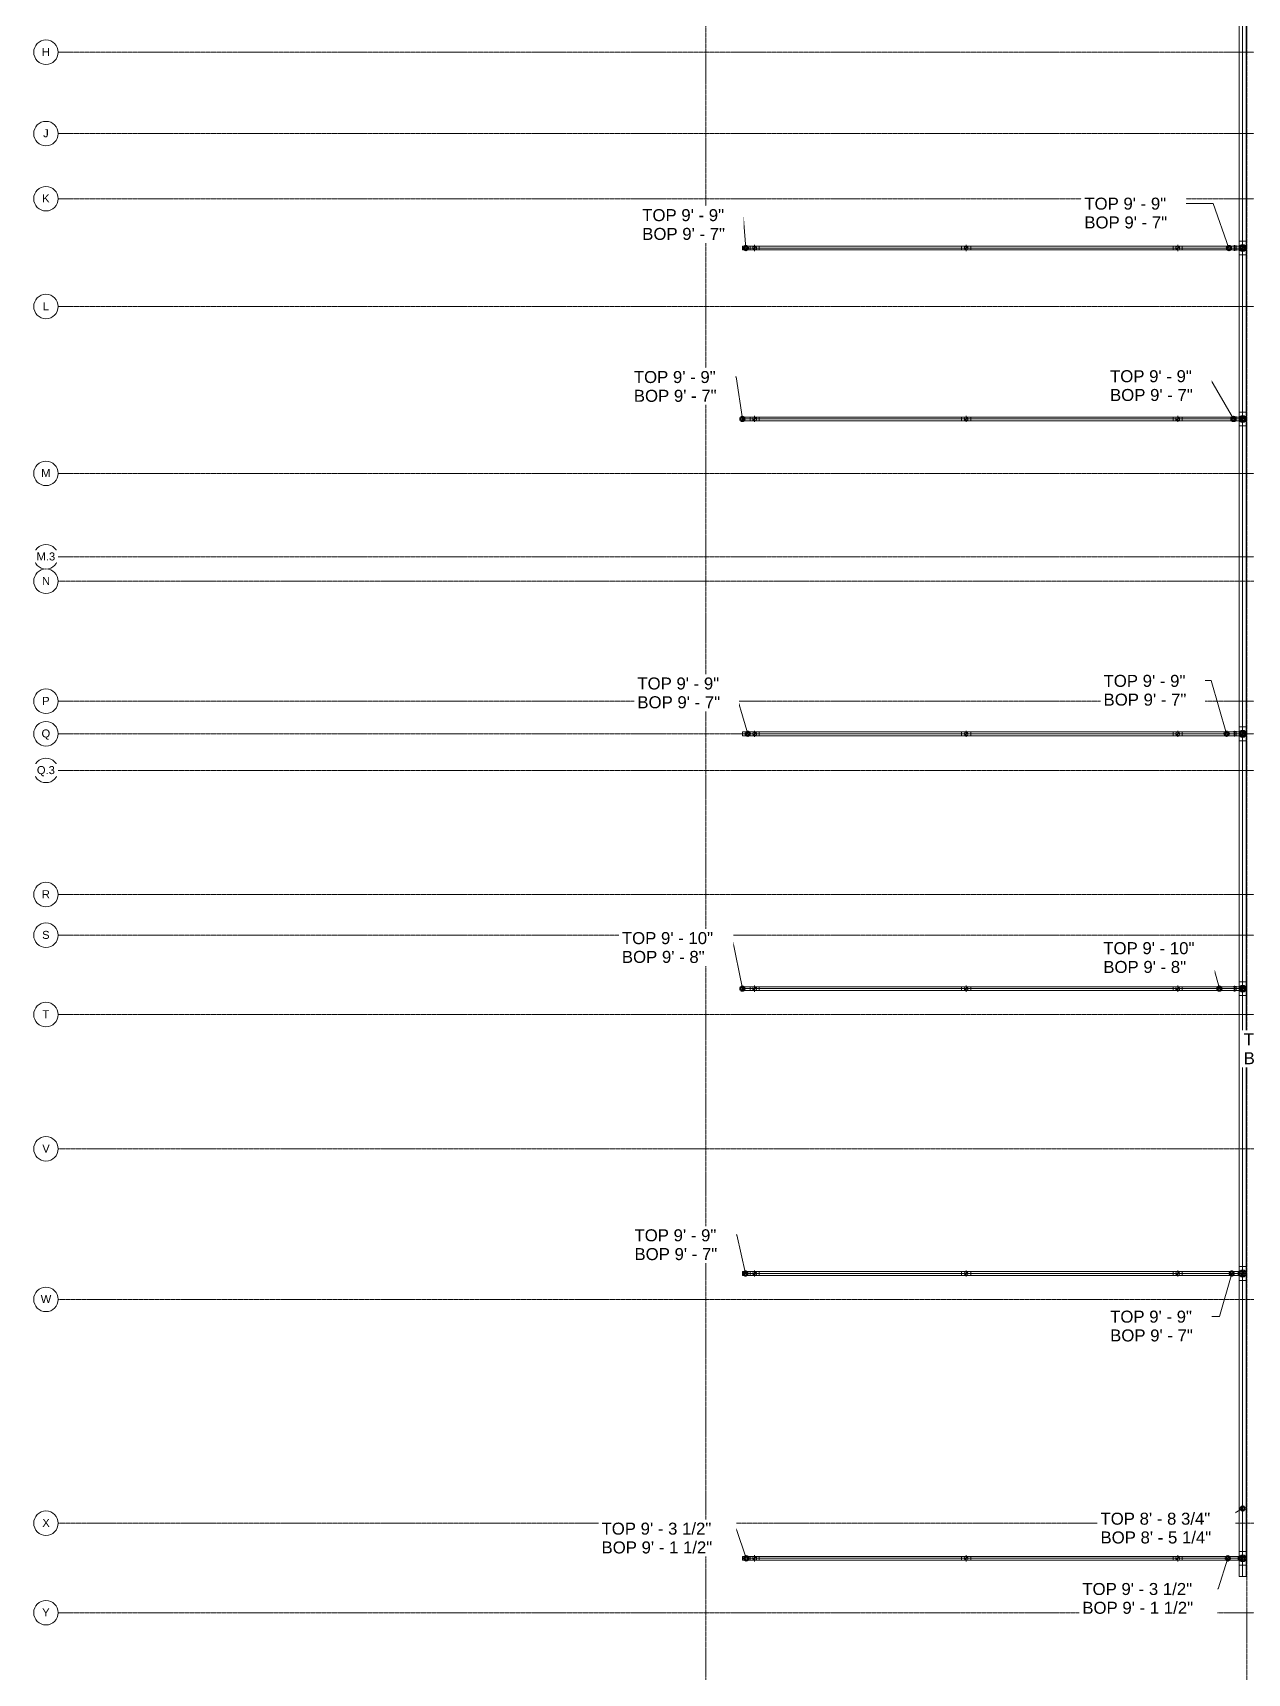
# Model space of a CAD drawing. Header units: inches. Extents: x -3679 to 241, y -496 to 1784.
# Drawn here: x -3679 to -3082, y 15 to 822 of the extents above; entities that cross this region are included whole.
import ezdxf

# ---------------------------------------------------------------- set-up
doc = ezdxf.new("R2010")
doc.units = ezdxf.units.IN
doc.header["$MEASUREMENT"] = 0
doc.linetypes.add('Grid Line', pattern=[0.875, 0.5, -0.125, 0.125, -0.125])
for name, color, linetype, lineweight in [('G-ANNO-DIMS', 111, 'Continuous', 9), ('P-PIPE', 3, 'Continuous', 9), ('P-PIPE-CNTR', 3, 'Continuous', 9), ('S-GRID', 1, 'Continuous', 9), ('S-GRID-IDEN', 1, 'Continuous', 13)]:
    doc.layers.add(name, color=color, linetype=linetype, lineweight=lineweight)
doc.styles.add('Arial', font='arial.ttf', dxfattribs={"height": 3.934132})
doc.styles.add('Arial_1', font='arial.ttf', dxfattribs={"height": 5.901198})

# ---------------------------------------------------------------- blocks, each defined once
blk = doc.blocks.new('Transition - Generic - Plumbing-CW-1110282-MAIN LEVEL')
at = {"layer": 'P-PIPE'}
for radius, start, end in [(1.56, 90, 270), (1.56, 270, 90), (0.812, 90, 270), (0.812, 270, 90)]:
    blk.add_arc((-3084.06, 71.74), radius, start, end, dxfattribs=at)
blk = doc.blocks.new('Victaulic-VicPress316-Elbow 90-45deg Style P568_P571 - Standard-V3-MAIN LEVEL')
at = {"layer": 'P-PIPE'}
for p, q in [((-202.65, 163.74), (-202.65, 163.18)), ((-202.65, 162.86), (-202.65, 162.48)), ((-202.55, 165.02), (-202.55, 163.85)), ((-202.55, 163.96), (-202.55, 162.48)), ((-202.55, 163.85), (-201.6, 163.85)), ((-201.6, 163.85), (-202.55, 163.85)), ((-201.6, 167.03), (-201.6, 167.03)), ((-201.6, 167.03), (-201.6, 165.02)), ((-201.6, 165.02), (-201.6, 163.85)), ((-201.6, 163.96), (-201.6, 163.96)), ((-201.6, 163.96), (-201.6, 163.96)), ((-201.6, 163.85), (-200.65, 163.85)), ((-200.65, 163.85), (-201.6, 163.85)), ((-201.6, 163.18), (-201.6, 163.18)), ((-201.6, 163.18), (-201.6, 163.18)), ((-201.6, 162.86), (-201.6, 162.86)), ((-201.6, 162.86), (-201.6, 162.86)), ((-201.6, 162.48), (-201.6, 162.48)), ((-201.6, 162.48), (-201.6, 162.48)), ((-201.6, 162.48), (-201.6, 162.48)), ((-201.6, 162.48), (-201.6, 162.48)), ((-200.65, 163.85), (-200.65, 165.02)), ((-200.65, 162.48), (-200.65, 163.96)), ((-200.54, 163.18), (-200.54, 163.74)), ((-200.54, 162.48), (-200.54, 162.86))]:
    blk.add_line(p, q, dxfattribs=at)
at = {"layer": 'P-PIPE', "flags": 128}
for points in [[(-201.6, 168.25), (-202.06, 168.16), (-202.46, 167.9), (-202.72, 167.5), (-202.82, 167.04), (-202.73, 166.57), (-202.47, 166.17), (-202.07, 165.9), (-201.61, 165.81), (-201.6, 165.81)], [(-202.65, 162.86), (-202.79, 162.93), (-202.8, 163.09), (-202.68, 163.18), (-202.65, 163.18)], [(-202.65, 163.74), (-202.57, 163.94), (-202.55, 163.96)], [(-202.65, 163.18), (-202.56, 163.18), (-202.3, 163.18), (-201.92, 163.18), (-201.6, 163.18)], [(-201.6, 163.18), (-202.03, 163.18), (-202.38, 163.18), (-202.6, 163.18), (-202.65, 163.18)], [(-202.65, 162.86), (-202.56, 162.86), (-202.3, 162.86), (-201.92, 162.86), (-201.6, 162.86)], [(-201.6, 162.86), (-202.03, 162.86), (-202.38, 162.86), (-202.6, 162.86), (-202.65, 162.86)], [(-202.55, 167.03), (-202.45, 167.44), (-202.19, 167.77), (-201.82, 167.95), (-201.6, 167.98)], [(-201.6, 166.08), (-202, 166.17), (-202.33, 166.43), (-202.52, 166.81), (-202.55, 167.03)], [(-202.55, 165.02), (-202.55, 165.62), (-202.55, 166.17), (-202.55, 166.61), (-202.55, 166.91), (-202.55, 167.03), (-202.55, 167.03)], [(-201.6, 165.81), (-201.13, 165.9), (-200.73, 166.16), (-200.47, 166.56), (-200.37, 167.02), (-200.46, 167.49), (-200.72, 167.89), (-201.12, 168.16), (-201.58, 168.25), (-201.6, 168.25)], [(-201.6, 167.98), (-201.19, 167.89), (-200.86, 167.63), (-200.67, 167.25), (-200.65, 167.03)], [(-200.65, 167.03), (-200.74, 166.62), (-201, 166.29), (-201.37, 166.11), (-201.6, 166.08)], [(-200.54, 163.18), (-200.63, 163.18), (-200.89, 163.18), (-201.27, 163.18), (-201.6, 163.18)], [(-201.6, 163.18), (-201.16, 163.18), (-200.81, 163.18), (-200.59, 163.18), (-200.54, 163.18)], [(-200.54, 162.86), (-200.63, 162.86), (-200.89, 162.86), (-201.27, 162.86), (-201.6, 162.86)], [(-201.6, 162.86), (-201.16, 162.86), (-200.81, 162.86), (-200.59, 162.86), (-200.54, 162.86)], [(-200.65, 167.03), (-200.65, 166.94), (-200.65, 166.67), (-200.65, 166.24), (-200.65, 165.71), (-200.65, 165.11), (-200.65, 165.02)], [(-200.65, 163.96), (-200.54, 163.77), (-200.54, 163.74)], [(-200.54, 163.18), (-200.4, 163.11), (-200.39, 162.95), (-200.51, 162.86), (-200.54, 162.86)]]:
    blk.add_lwpolyline(points, dxfattribs=at)
at = {"layer": 'P-PIPE'}
for radius, start, end in [(1.06, 90, 270), (1.06, 90, 270), (1.06, 90, 270), (0.95, 90, 270), (0.95, 90, 270), (0.95, 90, 180), (0.95, 180, 270), (1.06, 270, 90), (1.06, 270, 90), (1.06, 270, 90), (0.95, 270, 90), (0.95, 270, 90), (0.95, 0, 90), (0.95, 270, 0)]:
    blk.add_arc((-201.6, 167.03), radius, start, end, dxfattribs=at)
blk = doc.blocks.new('Grid - 3_16_-139788-MAIN LEVEL')
at = {"layer": 'S-GRID-IDEN'}
blk.add_circle((0, 0), 0.188, dxfattribs=at)

msp = doc.modelspace()

# ---------------------------------------------------------------- linework, layer by layer
at = {"layer": 'G-ANNO-DIMS'}
for p, q in [((-3098.52, 737.71), (-3120.01, 737.71)), ((-3090.8, 715.74), (-3098.52, 737.71)), ((-3329.56, 732.07), (-3337.37, 732.07)), ((-3328.32, 715.74), (-3329.56, 732.07)), ((-3333.01, 652.49), (-3341.49, 652.49)), ((-3330, 631.74), (-3333.01, 652.49)), ((-3100.83, 652.9), (-3107.38, 652.9)), ((-3088.61, 631.74), (-3100.83, 652.9)), ((-3334.63, 501.87), (-3339.76, 501.87)), ((-3327.37, 477), (-3334.63, 501.87)), ((-3099.51, 503.15), (-3110.56, 503.15)), ((-3091.93, 477), (-3099.51, 503.15)), ((-3335.05, 376.72), (-3343.29, 376.72)), ((-3330, 351.74), (-3335.05, 376.72)), ((-3100.96, 371.78), (-3106.61, 371.78)), ((-3095.49, 351.74), (-3100.96, 371.78)), ((-3332.77, 230.65), (-3341.17, 230.65)), ((-3328.49, 211.74), (-3332.77, 230.65)), ((-3089.43, 211.74), (-3095.46, 190.67)), ((-3095.46, 190.67), (-3107.33, 190.67)), ((-3092.48, 91.36), (-3098.39, 91.36)), ((-3084.06, 96.22), (-3092.48, 91.36)), ((-3333.08, 86.46), (-3343.7, 86.46)), ((-3328.09, 71.74), (-3333.08, 86.46)), ((-3091.37, 71.74), (-3096.11, 56.81)), ((-3096.11, 56.81), (-3107.32, 56.81))]:
    msp.add_line(p, q, dxfattribs=at)
at = {"layer": 'G-ANNO-DIMS', "lineweight": 50}
for centre in [(-3328.32, 715.74), (-3090.8, 715.74), (-3330, 631.74), (-3088.61, 631.74), (-3327.37, 477), (-3091.93, 477), (-3330, 351.74), (-3095.49, 351.74), (-3328.49, 211.74), (-3089.43, 211.74), (-3084.06, 96.22), (-3328.09, 71.74), (-3091.37, 71.74)]:
    msp.add_circle(centre, 1, dxfattribs=at)
at = {"layer": 'P-PIPE'}
for p, q in [((-3085.81, 824.75), (-3085.81, 719.13)), ((-3082.31, 719.13), (-3082.31, 824.75)), ((-3085.81, 719.13), (-3085.81, 712.36)), ((-3082.31, 712.36), (-3082.31, 719.13)), ((-3326.24, 716.69), (-3330, 716.69)), ((-3330, 716.69), (-3330, 714.79)), ((-3330, 714.79), (-3326.24, 714.79)), ((-3326.24, 716.69), (-3326.24, 714.79)), ((-3321.76, 716.69), (-3326.24, 716.69)), ((-3326.24, 714.79), (-3321.76, 714.79)), ((-3222.24, 716.69), (-3321.76, 716.69)), ((-3321.76, 716.69), (-3321.76, 714.79)), ((-3321.76, 714.79), (-3222.24, 714.79)), ((-3217.76, 716.69), (-3222.24, 716.69)), ((-3222.24, 716.69), (-3222.24, 714.79)), ((-3222.24, 714.79), (-3217.76, 714.79)), ((-3118.24, 716.69), (-3217.76, 716.69)), ((-3217.76, 716.69), (-3217.76, 714.79)), ((-3217.76, 714.79), (-3118.24, 714.79)), ((-3113.76, 716.69), (-3118.24, 716.69)), ((-3118.24, 716.69), (-3118.24, 714.79)), ((-3118.24, 714.79), (-3113.76, 714.79)), ((-3087.24, 716.69), (-3113.76, 716.69)), ((-3113.76, 716.69), (-3113.76, 714.79)), ((-3113.76, 714.79), (-3087.24, 714.79)), ((-3087.24, 716.69), (-3087.24, 714.79)), ((-3085.81, 712.36), (-3085.81, 635.13)), ((-3082.31, 635.13), (-3082.31, 712.36)), ((-3326.24, 632.69), (-3330, 632.69)), ((-3330, 632.69), (-3330, 630.79)), ((-3330, 630.79), (-3326.24, 630.79)), ((-3326.24, 632.69), (-3326.24, 630.79)), ((-3321.76, 632.69), (-3326.24, 632.69)), ((-3326.24, 630.79), (-3321.76, 630.79)), ((-3222.24, 632.69), (-3321.76, 632.69)), ((-3321.76, 632.69), (-3321.76, 630.79)), ((-3321.76, 630.79), (-3222.24, 630.79)), ((-3217.76, 632.69), (-3222.24, 632.69)), ((-3222.24, 632.69), (-3222.24, 630.79)), ((-3222.24, 630.79), (-3217.76, 630.79)), ((-3118.24, 632.69), (-3217.76, 632.69)), ((-3217.76, 632.69), (-3217.76, 630.79)), ((-3217.76, 630.79), (-3118.24, 630.79)), ((-3113.76, 632.69), (-3118.24, 632.69)), ((-3118.24, 632.69), (-3118.24, 630.79)), ((-3118.24, 630.79), (-3113.76, 630.79)), ((-3087.24, 632.69), (-3113.76, 632.69)), ((-3113.76, 632.69), (-3113.76, 630.79)), ((-3113.76, 630.79), (-3087.24, 630.79)), ((-3087.24, 632.69), (-3087.24, 630.79)), ((-3085.81, 635.13), (-3085.81, 628.36)), ((-3082.31, 628.36), (-3082.31, 635.13)), ((-3085.81, 628.36), (-3085.81, 480.39)), ((-3082.31, 480.39), (-3082.31, 628.36)), ((-3326.24, 477.95), (-3330, 477.95)), ((-3330, 477.95), (-3330, 476.05)), ((-3330, 476.05), (-3326.24, 476.05)), ((-3326.24, 477.95), (-3326.24, 476.05)), ((-3321.76, 477.95), (-3326.24, 477.95)), ((-3326.24, 476.05), (-3321.76, 476.05)), ((-3222.24, 477.95), (-3321.76, 477.95)), ((-3321.76, 477.95), (-3321.76, 476.05)), ((-3321.76, 476.05), (-3222.24, 476.05)), ((-3217.76, 477.95), (-3222.24, 477.95)), ((-3222.24, 477.95), (-3222.24, 476.05)), ((-3222.24, 476.05), (-3217.76, 476.05)), ((-3118.24, 477.95), (-3217.76, 477.95)), ((-3217.76, 477.95), (-3217.76, 476.05)), ((-3217.76, 476.05), (-3118.24, 476.05)), ((-3113.76, 477.95), (-3118.24, 477.95)), ((-3118.24, 477.95), (-3118.24, 476.05)), ((-3118.24, 476.05), (-3113.76, 476.05)), ((-3087.24, 477.95), (-3113.76, 477.95)), ((-3113.76, 477.95), (-3113.76, 476.05)), ((-3113.76, 476.05), (-3087.24, 476.05)), ((-3087.24, 477.95), (-3087.24, 476.05)), ((-3085.81, 480.39), (-3085.81, 473.61)), ((-3082.31, 473.61), (-3082.31, 480.39)), ((-3085.81, 473.61), (-3085.81, 355.13)), ((-3082.31, 355.13), (-3082.31, 473.61)), ((-3085.81, 355.13), (-3085.81, 348.36)), ((-3082.31, 348.36), (-3082.31, 355.13)), ((-3326.24, 352.69), (-3330, 352.69)), ((-3330, 352.69), (-3330, 350.79)), ((-3330, 350.79), (-3326.24, 350.79)), ((-3326.24, 352.69), (-3326.24, 350.79)), ((-3321.76, 352.69), (-3326.24, 352.69)), ((-3326.24, 350.79), (-3321.76, 350.79)), ((-3222.24, 352.69), (-3321.76, 352.69)), ((-3321.76, 352.69), (-3321.76, 350.79)), ((-3321.76, 350.79), (-3222.24, 350.79)), ((-3222.24, 352.69), (-3222.24, 350.79)), ((-3217.76, 352.69), (-3222.24, 352.69)), ((-3222.24, 350.79), (-3217.76, 350.79)), ((-3118.24, 352.69), (-3217.76, 352.69)), ((-3217.76, 352.69), (-3217.76, 350.79)), ((-3217.76, 350.79), (-3118.24, 350.79)), ((-3118.24, 352.69), (-3118.24, 350.79)), ((-3113.76, 352.69), (-3118.24, 352.69)), ((-3118.24, 350.79), (-3113.76, 350.79)), ((-3087.24, 352.69), (-3113.76, 352.69)), ((-3113.76, 352.69), (-3113.76, 350.79)), ((-3113.76, 350.79), (-3087.24, 350.79)), ((-3087.24, 352.69), (-3087.24, 350.79)), ((-3085.81, 348.36), (-3085.81, 215.13)), ((-3082.31, 215.13), (-3082.31, 348.36)), ((-3326.24, 212.69), (-3330, 212.69)), ((-3330, 212.69), (-3330, 210.79)), ((-3330, 210.79), (-3326.24, 210.79)), ((-3326.24, 212.69), (-3326.24, 210.79)), ((-3321.76, 212.69), (-3326.24, 212.69)), ((-3326.24, 210.79), (-3321.76, 210.79)), ((-3222.24, 212.69), (-3321.76, 212.69)), ((-3321.76, 212.69), (-3321.76, 210.79)), ((-3321.76, 210.79), (-3222.24, 210.79)), ((-3217.76, 212.69), (-3222.24, 212.69)), ((-3222.24, 212.69), (-3222.24, 210.79)), ((-3222.24, 210.79), (-3217.76, 210.79)), ((-3118.24, 212.69), (-3217.76, 212.69)), ((-3217.76, 212.69), (-3217.76, 210.79)), ((-3217.76, 210.79), (-3118.24, 210.79)), ((-3113.76, 212.69), (-3118.24, 212.69)), ((-3118.24, 212.69), (-3118.24, 210.79)), ((-3118.24, 210.79), (-3113.76, 210.79)), ((-3086.31, 212.69), (-3113.76, 212.69)), ((-3113.76, 212.69), (-3113.76, 210.79)), ((-3113.76, 210.79), (-3086.31, 210.79)), ((-3086.31, 212.69), (-3086.31, 210.79)), ((-3081.82, 212.69), (-3086.31, 212.69)), ((-3086.31, 210.79), (-3081.82, 210.79)), ((-3085.81, 215.13), (-3085.81, 208.36)), ((-3082.31, 208.36), (-3082.31, 215.13)), ((-3085.81, 208.36), (-3085.81, 75.13)), ((-3082.31, 75.13), (-3082.31, 208.36)), ((-3326.24, 72.69), (-3330, 72.69)), ((-3330, 72.69), (-3330, 70.79)), ((-3326.24, 72.69), (-3326.24, 70.79)), ((-3321.76, 72.69), (-3326.24, 72.69)), ((-3222.24, 72.69), (-3321.76, 72.69)), ((-3321.76, 72.69), (-3321.76, 70.79)), ((-3217.76, 72.69), (-3222.24, 72.69)), ((-3222.24, 72.69), (-3222.24, 70.79)), ((-3118.24, 72.69), (-3217.76, 72.69)), ((-3217.76, 72.69), (-3217.76, 70.79)), ((-3113.76, 72.69), (-3118.24, 72.69)), ((-3118.24, 72.69), (-3118.24, 70.79)), ((-3086.31, 72.69), (-3113.76, 72.69)), ((-3113.76, 72.69), (-3113.76, 70.79)), ((-3086.31, 72.69), (-3086.31, 70.79)), ((-3081.82, 72.69), (-3086.31, 72.69)), ((-3085.81, 75.13), (-3085.81, 68.36)), ((-3082.31, 68.36), (-3082.31, 75.13)), ((-3330, 70.79), (-3326.24, 70.79)), ((-3326.24, 70.79), (-3321.76, 70.79)), ((-3321.76, 70.79), (-3222.24, 70.79)), ((-3222.24, 70.79), (-3217.76, 70.79)), ((-3217.76, 70.79), (-3118.24, 70.79)), ((-3118.24, 70.79), (-3113.76, 70.79)), ((-3113.76, 70.79), (-3086.31, 70.79)), ((-3086.31, 70.79), (-3081.82, 70.79)), ((-3085.81, 68.36), (-3085.81, 62.74)), ((-3082.31, 62.74), (-3082.31, 68.36))]:
    msp.add_line(p, q, dxfattribs=at)
for centre, radius, start, end in [((-3324, 715.74), 0.95, 0, 180), ((-3324, 715.74), 0.951, 0, 180), ((-3324, 715.74), 0.95, 180, 0), ((-3324, 715.74), 0.951, 180, 0), ((-3324, 715.27), 0.475, 90, 270), ((-3324, 716.22), 0.475, 270, 90), ((-3220, 715.74), 0.95, 0, 180), ((-3220, 715.74), 0.951, 0, 180), ((-3220, 715.74), 0.95, 180, 0), ((-3220, 715.74), 0.951, 180, 0), ((-3220, 715.27), 0.475, 90, 270), ((-3220, 716.22), 0.475, 270, 90), ((-3116, 715.74), 0.95, 0, 180), ((-3116, 715.74), 0.951, 0, 180), ((-3116, 715.74), 0.95, 180, 0), ((-3116, 715.74), 0.951, 180, 0), ((-3116, 715.27), 0.475, 90, 270), ((-3116, 716.22), 0.475, 270, 90), ((-3084.06, 715.74), 1.75, 90, 270), ((-3084.06, 715.74), 0.95, 0, 180), ((-3084.06, 715.74), 0.95, 180, 0), ((-3084.06, 715.27), 0.475, 90, 270), ((-3084.06, 715.74), 1.75, 270, 90), ((-3084.06, 716.22), 0.475, 270, 90), ((-3324, 631.74), 0.95, 0, 180), ((-3324, 631.74), 0.951, 0, 180), ((-3324, 631.74), 0.95, 180, 0), ((-3324, 631.74), 0.951, 180, 0), ((-3324, 631.27), 0.475, 90, 270), ((-3324, 632.22), 0.475, 270, 90), ((-3220, 631.74), 0.95, 0, 180), ((-3220, 631.74), 0.951, 0, 180), ((-3220, 631.74), 0.95, 180, 0), ((-3220, 631.74), 0.951, 180, 0), ((-3220, 631.27), 0.475, 90, 270), ((-3220, 632.22), 0.475, 270, 90), ((-3116, 631.74), 0.95, 0, 180), ((-3116, 631.74), 0.951, 0, 180), ((-3116, 631.74), 0.95, 180, 0), ((-3116, 631.74), 0.951, 180, 0), ((-3116, 631.27), 0.475, 90, 270), ((-3116, 632.22), 0.475, 270, 90), ((-3084.06, 631.74), 1.75, 90, 270), ((-3084.06, 631.74), 0.95, 0, 180), ((-3084.06, 631.74), 0.95, 180, 0), ((-3084.06, 631.27), 0.475, 90, 270), ((-3084.06, 631.74), 1.75, 270, 90), ((-3084.06, 632.22), 0.475, 270, 90), ((-3324, 477), 0.95, 0, 180), ((-3324, 477), 0.951, 0, 180), ((-3324, 477), 0.95, 180, 0), ((-3324, 477), 0.951, 180, 0), ((-3324, 476.52), 0.475, 90, 270), ((-3324, 477.47), 0.475, 270, 90), ((-3220, 477), 0.95, 0, 180), ((-3220, 477), 0.951, 0, 180), ((-3220, 477), 0.95, 180, 0), ((-3220, 477), 0.951, 180, 0), ((-3220, 476.52), 0.475, 90, 270), ((-3220, 477.47), 0.475, 270, 90), ((-3116, 477), 0.95, 0, 180), ((-3116, 477), 0.951, 0, 180), ((-3116, 477), 0.95, 180, 0), ((-3116, 477), 0.951, 180, 0), ((-3116, 476.52), 0.475, 90, 270), ((-3116, 477.47), 0.475, 270, 90), ((-3084.06, 477), 1.75, 90, 270), ((-3084.06, 477), 0.95, 0, 180), ((-3084.06, 477), 0.95, 180, 0), ((-3084.06, 476.52), 0.475, 90, 270), ((-3084.06, 477), 1.75, 270, 90), ((-3084.06, 477.47), 0.475, 270, 90), ((-3324, 351.74), 0.95, 0, 180), ((-3324, 351.74), 0.951, 0, 180), ((-3324, 351.74), 0.95, 180, 0), ((-3324, 351.74), 0.951, 180, 0), ((-3324, 351.27), 0.475, 90, 270), ((-3324, 352.22), 0.475, 270, 90), ((-3220, 351.74), 0.95, 0, 180), ((-3220, 351.74), 0.951, 0, 180), ((-3220, 351.74), 0.95, 180, 0), ((-3220, 351.74), 0.951, 180, 0), ((-3220, 351.27), 0.475, 90, 270), ((-3220, 352.22), 0.475, 270, 90), ((-3116, 351.74), 0.95, 0, 180), ((-3116, 351.74), 0.951, 0, 180), ((-3116, 351.74), 0.95, 180, 0), ((-3116, 351.74), 0.951, 180, 0), ((-3116, 351.27), 0.475, 90, 270), ((-3116, 352.22), 0.475, 270, 90), ((-3084.06, 351.74), 1.75, 90, 270), ((-3084.06, 351.74), 0.95, 0, 180), ((-3084.06, 351.74), 0.95, 180, 0), ((-3084.06, 351.27), 0.475, 90, 270), ((-3084.06, 351.74), 1.75, 270, 90), ((-3084.06, 352.22), 0.475, 270, 90), ((-3324, 211.74), 0.95, 0, 180), ((-3324, 211.74), 0.951, 0, 180), ((-3324, 211.74), 0.95, 180, 0), ((-3324, 211.74), 0.951, 180, 0), ((-3324, 211.27), 0.475, 90, 270), ((-3324, 212.22), 0.475, 270, 90), ((-3220, 211.74), 0.95, 0, 180), ((-3220, 211.74), 0.951, 0, 180), ((-3220, 211.74), 0.95, 180, 0), ((-3220, 211.74), 0.951, 180, 0), ((-3220, 211.27), 0.475, 90, 270), ((-3220, 212.22), 0.475, 270, 90), ((-3116, 211.74), 0.95, 0, 180), ((-3116, 211.74), 0.951, 0, 180), ((-3116, 211.74), 0.95, 180, 0), ((-3116, 211.74), 0.951, 180, 0), ((-3116, 211.27), 0.475, 90, 270), ((-3116, 212.22), 0.475, 270, 90), ((-3084.06, 211.74), 1.75, 90, 270), ((-3084.06, 211.74), 0.95, 0, 180), ((-3084.06, 211.74), 0.951, 0, 180), ((-3084.06, 211.74), 0.95, 180, 0), ((-3084.06, 211.74), 0.951, 180, 0), ((-3084.06, 211.27), 0.475, 90, 270), ((-3084.06, 211.74), 1.75, 270, 90), ((-3084.06, 212.22), 0.475, 270, 90), ((-3324, 71.74), 0.95, 0, 180), ((-3324, 71.74), 0.951, 0, 180), ((-3324, 72.22), 0.475, 270, 90), ((-3220, 71.74), 0.95, 0, 180), ((-3220, 71.74), 0.951, 0, 180), ((-3220, 72.22), 0.475, 270, 90), ((-3116, 71.74), 0.95, 0, 180), ((-3116, 71.74), 0.951, 0, 180), ((-3116, 72.22), 0.475, 270, 90), ((-3084.06, 71.74), 1.75, 90, 270), ((-3084.06, 71.74), 0.95, 0, 180), ((-3084.06, 71.74), 0.951, 0, 180), ((-3084.06, 71.74), 1.75, 270, 90), ((-3084.06, 72.22), 0.475, 270, 90), ((-3324, 71.74), 0.95, 180, 360), ((-3324, 71.74), 0.951, 180, 360), ((-3324, 71.27), 0.475, 90, 270), ((-3220, 71.74), 0.95, 180, 360), ((-3220, 71.74), 0.951, 180, 360), ((-3220, 71.27), 0.475, 90, 270), ((-3116, 71.74), 0.95, 180, 360), ((-3116, 71.74), 0.951, 180, 360), ((-3116, 71.27), 0.475, 90, 270), ((-3084.06, 71.74), 0.95, 180, 360), ((-3084.06, 71.74), 0.951, 180, 0), ((-3084.06, 71.27), 0.475, 90, 270)]:
    msp.add_arc(centre, radius, start, end, dxfattribs=at)
for centre, start_param, end_param in [((-3084.06, 719.13), 1.570796, 4.712389), ((-3084.06, 719.13), 3.141593, 4.712389), ((-3084.06, 719.13), 1.570796, 3.141593), ((-3084.06, 719.13), 4.712389, 7.853982), ((-3084.06, 719.13), 4.712389, 6.283185), ((-3084.06, 719.13), 0, 1.570796), ((-3084.06, 712.36), 1.570796, 3.141593), ((-3084.06, 712.36), 3.141593, 4.712389), ((-3084.06, 712.36), 1.570796, 4.712389), ((-3084.06, 712.36), 0, 1.570796), ((-3084.06, 712.36), 4.712389, 6.283185), ((-3084.06, 712.36), 4.712389, 7.853982), ((-3084.06, 635.13), 1.570796, 4.712389), ((-3084.06, 635.13), 3.141593, 4.712389), ((-3084.06, 635.13), 1.570796, 3.141593), ((-3084.06, 635.13), 4.712389, 7.853982), ((-3084.06, 635.13), 4.712389, 6.283185), ((-3084.06, 635.13), 0, 1.570796), ((-3084.06, 628.36), 1.570796, 3.141593), ((-3084.06, 628.36), 3.141593, 4.712389), ((-3084.06, 628.36), 1.570796, 4.712389), ((-3084.06, 628.36), 0, 1.570796), ((-3084.06, 628.36), 4.712389, 6.283185), ((-3084.06, 628.36), 4.712389, 7.853982), ((-3084.06, 480.39), 1.570796, 4.712389), ((-3084.06, 480.39), 3.141593, 4.712389), ((-3084.06, 480.39), 1.570796, 3.141593), ((-3084.06, 480.39), 4.712389, 7.853982), ((-3084.06, 480.39), 4.712389, 6.283185), ((-3084.06, 480.39), 0, 1.570796), ((-3084.06, 473.61), 1.570796, 3.141593), ((-3084.06, 473.61), 3.141593, 4.712389), ((-3084.06, 473.61), 1.570796, 4.712389), ((-3084.06, 473.61), 0, 1.570796), ((-3084.06, 473.61), 4.712389, 6.283185), ((-3084.06, 473.61), 4.712389, 7.853982), ((-3084.06, 355.13), 1.570796, 4.712389), ((-3084.06, 355.13), 3.141593, 4.712389), ((-3084.06, 355.13), 1.570796, 3.141593), ((-3084.06, 355.13), 4.712389, 7.853982), ((-3084.06, 355.13), 4.712389, 6.283185), ((-3084.06, 355.13), 0, 1.570796), ((-3084.06, 348.36), 1.570796, 3.141593), ((-3084.06, 348.36), 3.141593, 4.712389), ((-3084.06, 348.36), 1.570796, 4.712389), ((-3084.06, 348.36), 0, 1.570796), ((-3084.06, 348.36), 4.712389, 6.283185), ((-3084.06, 348.36), 4.712389, 7.853982), ((-3084.06, 215.13), 1.570796, 4.712389), ((-3084.06, 215.13), 3.141593, 4.712389), ((-3084.06, 215.13), 1.570796, 3.141593), ((-3084.06, 215.13), 4.712389, 7.853982), ((-3084.06, 215.13), 4.712389, 6.283185), ((-3084.06, 215.13), 0, 1.570796), ((-3084.06, 208.36), 1.570796, 3.141593), ((-3084.06, 208.36), 3.141593, 4.712389), ((-3084.06, 208.36), 1.570796, 4.712389), ((-3084.06, 208.36), 0, 1.570796), ((-3084.06, 208.36), 4.712389, 6.283185), ((-3084.06, 208.36), 4.712389, 7.853982), ((-3084.06, 75.13), 1.570796, 4.712389), ((-3084.06, 75.13), 3.141593, 4.712389), ((-3084.06, 75.13), 1.570796, 3.141593), ((-3084.06, 75.13), 4.712389, 7.853982), ((-3084.06, 75.13), 4.712389, 6.283185), ((-3084.06, 75.13), 0, 1.570796), ((-3084.06, 68.36), 1.570796, 3.141593), ((-3084.06, 68.36), 3.141593, 4.712389), ((-3084.06, 68.36), 1.570796, 4.712389), ((-3084.06, 68.36), 0, 1.570796), ((-3084.06, 68.36), 4.712389, 6.283185), ((-3084.06, 68.36), 4.712389, 7.853982), ((-3084.06, 62.74), 3.141593, 4.712389), ((-3084.06, 62.74), 1.570796, 3.141593), ((-3084.06, 62.74), 4.712389, 6.283185), ((-3084.06, 62.74), 0, 1.570796)]:
    msp.add_ellipse(centre, major_axis=(1.75, 0), ratio=0.000261, start_param=start_param, end_param=end_param, dxfattribs=at)
at = {"layer": 'P-PIPE-CNTR'}
for p, q in [((-3084.06, 824.75), (-3084.06, 719.13)), ((-3084.06, 824.75), (-3084.06, 719.13)), ((-3084.06, 719.13), (-3084.06, 712.36)), ((-3326.24, 715.74), (-3330, 715.74)), ((-3326.24, 715.74), (-3330, 715.74)), ((-3326.24, 715.74), (-3321.76, 715.74)), ((-3325.5, 715.74), (-3322.5, 715.74)), ((-3324, 714.24), (-3324, 717.24)), ((-3222.24, 715.74), (-3321.76, 715.74)), ((-3222.24, 715.74), (-3321.76, 715.74)), ((-3222.24, 715.74), (-3217.76, 715.74)), ((-3221.5, 715.74), (-3218.5, 715.74)), ((-3220, 714.24), (-3220, 717.24)), ((-3118.24, 715.74), (-3217.76, 715.74)), ((-3118.24, 715.74), (-3217.76, 715.74)), ((-3118.24, 715.74), (-3113.76, 715.74)), ((-3117.5, 715.74), (-3114.5, 715.74)), ((-3116, 714.24), (-3116, 717.24)), ((-3087.24, 715.74), (-3113.76, 715.74)), ((-3087.24, 715.74), (-3113.76, 715.74)), ((-3086.08, 715.74), (-3088.61, 715.74)), ((-3086.08, 715.74), (-3087.24, 715.74)), ((-3084.06, 715.74), (-3086.08, 715.74)), ((-3085.56, 715.74), (-3082.56, 715.74)), ((-3084.06, 714.24), (-3084.06, 717.24)), ((-3084.06, 712.36), (-3084.06, 635.13)), ((-3084.06, 712.36), (-3084.06, 635.13)), ((-3326.24, 631.74), (-3330, 631.74)), ((-3326.24, 631.74), (-3330, 631.74)), ((-3326.24, 631.74), (-3321.76, 631.74)), ((-3325.5, 631.74), (-3322.5, 631.74)), ((-3324, 630.24), (-3324, 633.24)), ((-3222.24, 631.74), (-3321.76, 631.74)), ((-3222.24, 631.74), (-3321.76, 631.74)), ((-3222.24, 631.74), (-3217.76, 631.74)), ((-3221.5, 631.74), (-3218.5, 631.74)), ((-3220, 630.24), (-3220, 633.24)), ((-3118.24, 631.74), (-3217.76, 631.74)), ((-3118.24, 631.74), (-3217.76, 631.74)), ((-3118.24, 631.74), (-3113.76, 631.74)), ((-3117.5, 631.74), (-3114.5, 631.74)), ((-3116, 630.24), (-3116, 633.24)), ((-3087.24, 631.74), (-3113.76, 631.74)), ((-3087.24, 631.74), (-3113.76, 631.74)), ((-3086.08, 631.74), (-3088.61, 631.74)), ((-3086.08, 631.74), (-3087.24, 631.74)), ((-3084.06, 631.74), (-3086.08, 631.74)), ((-3085.56, 631.74), (-3082.56, 631.74)), ((-3084.06, 635.13), (-3084.06, 628.36)), ((-3084.06, 630.24), (-3084.06, 633.24)), ((-3084.06, 628.36), (-3084.06, 480.39)), ((-3084.06, 628.36), (-3084.06, 480.39)), ((-3326.24, 477), (-3330, 477)), ((-3326.24, 477), (-3330, 477)), ((-3326.24, 477), (-3321.76, 477)), ((-3325.5, 477), (-3322.5, 477)), ((-3324, 475.5), (-3324, 478.5)), ((-3222.24, 477), (-3321.76, 477)), ((-3222.24, 477), (-3321.76, 477)), ((-3222.24, 477), (-3217.76, 477)), ((-3221.5, 477), (-3218.5, 477)), ((-3220, 475.5), (-3220, 478.5)), ((-3118.24, 477), (-3217.76, 477)), ((-3118.24, 477), (-3217.76, 477)), ((-3118.24, 477), (-3113.76, 477)), ((-3117.5, 477), (-3114.5, 477)), ((-3116, 475.5), (-3116, 478.5)), ((-3087.24, 477), (-3113.76, 477)), ((-3087.24, 477), (-3113.76, 477)), ((-3086.08, 477), (-3088.61, 477)), ((-3086.08, 477), (-3087.24, 477)), ((-3084.06, 477), (-3086.08, 477)), ((-3085.56, 477), (-3082.56, 477)), ((-3084.06, 480.39), (-3084.06, 473.61)), ((-3084.06, 475.5), (-3084.06, 478.5)), ((-3084.06, 473.61), (-3084.06, 355.13)), ((-3084.06, 473.61), (-3084.06, 355.13)), ((-3084.06, 355.13), (-3084.06, 348.36)), ((-3326.24, 351.74), (-3330, 351.74)), ((-3326.24, 351.74), (-3330, 351.74)), ((-3326.24, 351.74), (-3321.76, 351.74)), ((-3325.5, 351.74), (-3322.5, 351.74)), ((-3324, 350.24), (-3324, 353.24)), ((-3222.24, 351.74), (-3321.76, 351.74)), ((-3222.24, 351.74), (-3321.76, 351.74)), ((-3222.24, 351.74), (-3217.76, 351.74)), ((-3221.5, 351.74), (-3218.5, 351.74)), ((-3220, 350.24), (-3220, 353.24)), ((-3118.24, 351.74), (-3217.76, 351.74)), ((-3118.24, 351.74), (-3217.76, 351.74)), ((-3118.24, 351.74), (-3113.76, 351.74)), ((-3117.5, 351.74), (-3114.5, 351.74)), ((-3116, 350.24), (-3116, 353.24)), ((-3087.24, 351.74), (-3113.76, 351.74)), ((-3087.24, 351.74), (-3113.76, 351.74)), ((-3086.08, 351.74), (-3088.61, 351.74)), ((-3086.08, 351.74), (-3087.24, 351.74)), ((-3084.06, 351.74), (-3086.08, 351.74)), ((-3085.56, 351.74), (-3082.56, 351.74)), ((-3084.06, 350.24), (-3084.06, 353.24)), ((-3084.06, 348.36), (-3084.06, 215.13)), ((-3084.06, 348.36), (-3084.06, 215.13)), ((-3326.24, 211.74), (-3330, 211.74)), ((-3326.24, 211.74), (-3330, 211.74)), ((-3326.24, 211.74), (-3321.76, 211.74)), ((-3325.5, 211.74), (-3322.5, 211.74)), ((-3324, 210.24), (-3324, 213.24)), ((-3222.24, 211.74), (-3321.76, 211.74)), ((-3222.24, 211.74), (-3321.76, 211.74)), ((-3222.24, 211.74), (-3217.76, 211.74)), ((-3221.5, 211.74), (-3218.5, 211.74)), ((-3220, 210.24), (-3220, 213.24)), ((-3118.24, 211.74), (-3217.76, 211.74)), ((-3118.24, 211.74), (-3217.76, 211.74)), ((-3118.24, 211.74), (-3113.76, 211.74)), ((-3117.5, 211.74), (-3114.5, 211.74)), ((-3116, 210.24), (-3116, 213.24)), ((-3086.31, 211.74), (-3113.76, 211.74)), ((-3086.31, 211.74), (-3113.76, 211.74)), ((-3086.31, 211.74), (-3081.82, 211.74)), ((-3085.56, 211.74), (-3082.56, 211.74)), ((-3084.06, 215.13), (-3084.06, 208.36)), ((-3084.06, 210.24), (-3084.06, 213.24)), ((-3084.06, 208.36), (-3084.06, 75.13)), ((-3084.06, 208.36), (-3084.06, 75.13)), ((-3324, 70.24), (-3324, 73.24)), ((-3220, 70.24), (-3220, 73.24)), ((-3116, 70.24), (-3116, 73.24)), ((-3084.06, 75.13), (-3084.06, 68.36)), ((-3084.06, 70.24), (-3084.06, 73.24)), ((-3326.24, 71.74), (-3330, 71.74)), ((-3326.24, 71.74), (-3330, 71.74)), ((-3326.24, 71.74), (-3321.76, 71.74)), ((-3325.5, 71.74), (-3322.5, 71.74)), ((-3222.24, 71.74), (-3321.76, 71.74)), ((-3222.24, 71.74), (-3321.76, 71.74)), ((-3222.24, 71.74), (-3217.76, 71.74)), ((-3221.5, 71.74), (-3218.5, 71.74)), ((-3118.24, 71.74), (-3217.76, 71.74)), ((-3118.24, 71.74), (-3217.76, 71.74)), ((-3118.24, 71.74), (-3113.76, 71.74)), ((-3117.5, 71.74), (-3114.5, 71.74)), ((-3086.31, 71.74), (-3113.76, 71.74)), ((-3086.31, 71.74), (-3113.76, 71.74)), ((-3086.31, 71.74), (-3081.82, 71.74)), ((-3085.56, 71.74), (-3082.56, 71.74)), ((-3084.06, 68.36), (-3084.06, 62.74)), ((-3084.06, 68.36), (-3084.06, 62.74))]:
    msp.add_line(p, q, dxfattribs=at)
at = {"layer": 'S-GRID', "linetype": 'Grid Line'}
for p, q in [((-3348, 1771.74), (-3348, -484.26)), ((-3082, -484.26), (-3082, 1771.74))]:
    msp.add_line(p, q, dxfattribs=at)

# ---------------------------------------------------------------- block references
at = {"layer": 'P-PIPE', "extrusion": (0, 0, -1), "rotation": 90}
for p in [(3251.09, 917.34), (3251.09, 833.34), (3251.09, 678.6), (3251.09, 553.34)]:
    msp.add_blockref('Victaulic-VicPress316-Elbow 90-45deg Style P568_P571 - Standard-V3-MAIN LEVEL', p, dxfattribs=at)
at = {"layer": 'P-PIPE'}
for p in [(0, 644), (0, 560), (0, 405.26), (0, 280), (0, 140), (0, 0)]:
    msp.add_blockref('Transition - Generic - Plumbing-CW-1110282-MAIN LEVEL', p, dxfattribs=at)
at = {"layer": 'S-GRID-IDEN', "xscale": 31.99999999999999, "yscale": 31.99999999999999, "zscale": 31.99999999999999}
for p, rotation in [((-3672.39, 812), 269.9999999999996), ((-3672.39, 772), 269.9999999999996), ((-3672.39, 740), 269.9999999999996), ((-3672.39, 687), 269.9999999999996), ((-3672.39, 605), 269.9999999999996), ((-3672.39, 552), 90), ((-3672.39, 493), 269.9999999999996), ((-3672.39, 477), 269.9999999999996), ((-3672.39, 459), 269.9999999999996), ((-3672.39, 398), 269.9999999999996), ((-3672.39, 378), 269.9999999999996), ((-3672.39, 339), 269.9999999999996), ((-3672.39, 273), 90), ((-3672.39, 199), 90), ((-3672.39, 89), 90), ((-3672.39, 45), 269.9999999999996)]:
    msp.add_blockref('Grid - 3_16_-139788-MAIN LEVEL', p, dxfattribs=dict(at, rotation=rotation))

# ---------------------------------------------------------------- next in the draw order: texts
at = {"layer": 'G-ANNO-DIMS', "char_height": 5.9012, "attachment_point": 1, "line_spacing_factor": 0.938532, "style": 'Arial_1', "bg_fill": 3, "box_fill_scale": 1.25, "bg_fill_color": 0, "bg_fill_transparency": 0}
for s, insert, width in [('TOP 9\' - 9"\\PBOP 9\' - 7"', (-3383.37, 655.3), 48.456), ('TOP 9\' - 9"\\PBOP 9\' - 7"', (-3149.26, 655.7), 48.456), ('TOP 8\' - 9 1/2"\\PBOP 8\' - 6 1/2"', (-3083.55, 329.73), 64.872), ('TOP 9\' - 9"\\PBOP 9\' - 7"', (-3383.05, 233.45), 48.456), ('TOP 9\' - 9"\\PBOP 9\' - 7"', (-3149.21, 193.47), 48.456)]:
    msp.add_mtext(s, dxfattribs=dict(at, insert=insert, width=width))
at = {"layer": 'S-GRID-IDEN', "lineweight": 9, "attachment_point": 2, "line_spacing_factor": 0.938532, "style": 'Arial', "bg_fill": 3, "box_fill_scale": 1.25, "bg_fill_color": 0, "bg_fill_transparency": 0}
for s, insert, char_height, width in [('H', (-3672.43, 814.12), 3.93, 4.704), ('J', (-3672.43, 774.12), 3.93, 3.264), ('K', (-3672.43, 742.12), 3.93, 4.368), ('L', (-3672.43, 689.12), 3.93, 3.648), ('M', (-3672.43, 607.12), 3.93, 5.424), ('N', (-3672.36, 554.12), 3.93, 4.704), ('P', (-3672.43, 495.12), 3.93, 4.368), ('Q', (-3672.43, 479.12), 3.93, 5.088), ('Q.3', (-3672.43, 461.12), 3.934, 10.56), ('R', (-3672.43, 400.12), 3.93, 4.704), ('S', (-3672.43, 380.12), 3.93, 4.368), ('T', (-3672.43, 341.12), 3.93, 3.984), ('V', (-3672.36, 275.12), 3.93, 4.368), ('W', (-3672.36, 201.12), 3.93, 6.144), ('X', (-3672.36, 91.12), 3.93, 4.368), ('Y', (-3672.43, 47.12), 3.93, 4.272)]:
    msp.add_mtext(s, dxfattribs=dict(at, insert=insert, char_height=char_height, width=width))

# ---------------------------------------------------------------- next in the draw order: linework, layer by layer
at = {"layer": 'S-GRID', "linetype": 'Grid Line'}
for p, q in [((-3666.39, 812), (228, 812)), ((-3666.39, 772), (228, 772)), ((-3666.39, 740), (228, 740)), ((-3666.39, 687), (228, 687)), ((-3666.39, 605), (228, 605)), ((228, 552), (-3666.39, 552)), ((-3666.39, 493), (228, 493)), ((-3666.39, 477), (228, 477)), ((-3666.39, 459), (228, 459)), ((-3666.39, 398), (228, 398)), ((-3666.39, 378), (228, 378)), ((-3666.39, 339), (226, 339)), ((228, 273), (-3666.39, 273)), ((228, 199), (-3666.39, 199)), ((228, 89), (-3666.39, 89)), ((-3666.39, 45), (228, 45))]:
    msp.add_line(p, q, dxfattribs=at)

# ---------------------------------------------------------------- next in the draw order: block references
at = {"layer": 'S-GRID-IDEN', "xscale": 31.99999999999999, "yscale": 31.99999999999999, "zscale": 31.99999999999999, "rotation": 269.9999999999996}
msp.add_blockref('Grid - 3_16_-139788-MAIN LEVEL', (-3672.39, 564), dxfattribs=at)

# ---------------------------------------------------------------- next in the draw order: texts
at = {"layer": 'G-ANNO-DIMS', "char_height": 5.9012, "attachment_point": 1, "line_spacing_factor": 0.938532, "style": 'Arial_1', "bg_fill": 3, "box_fill_scale": 1.25, "bg_fill_color": 0, "bg_fill_transparency": 0}
for s, insert, width in [('TOP 9\' - 9"\\PBOP 9\' - 7"', (-3161.89, 740.51), 48.456), ('TOP 9\' - 9"\\PBOP 9\' - 7"', (-3379.25, 734.87), 48.456), ('TOP 9\' - 9"\\PBOP 9\' - 7"', (-3381.64, 504.67), 48.456), ('TOP 9\' - 9"\\PBOP 9\' - 7"', (-3152.44, 505.96), 48.456), ('TOP 9\' - 10"\\PBOP 9\' - 8"', (-3389.25, 379.52), 53.352), ('TOP 9\' - 10"\\PBOP 9\' - 8"', (-3152.57, 374.58), 53.352), ('TOP 9\' - 3 1/2"\\PBOP 9\' - 1 1/2"', (-3399.26, 89.27), 64.872), ('TOP 8\' - 8 3/4"\\PBOP 8\' - 5 1/4"', (-3153.95, 94.17), 64.872), ('TOP 9\' - 3 1/2"\\PBOP 9\' - 1 1/2"', (-3162.88, 59.61), 64.872)]:
    msp.add_mtext(s, dxfattribs=dict(at, insert=insert, width=width))
at = {"layer": 'S-GRID-IDEN', "lineweight": 9, "insert": (-3672.43, 566.12), "char_height": 3.934, "width": 10.896, "attachment_point": 2, "line_spacing_factor": 0.938532, "style": 'Arial', "bg_fill": 3, "box_fill_scale": 1.25, "bg_fill_color": 0, "bg_fill_transparency": 0}
msp.add_mtext('M.3', dxfattribs=at)

# ---------------------------------------------------------------- next in the draw order: linework, layer by layer
at = {"layer": 'S-GRID', "linetype": 'Grid Line'}
msp.add_line((-3666.39, 564), (228, 564), dxfattribs=at)

doc.saveas('drawing.dxf')
